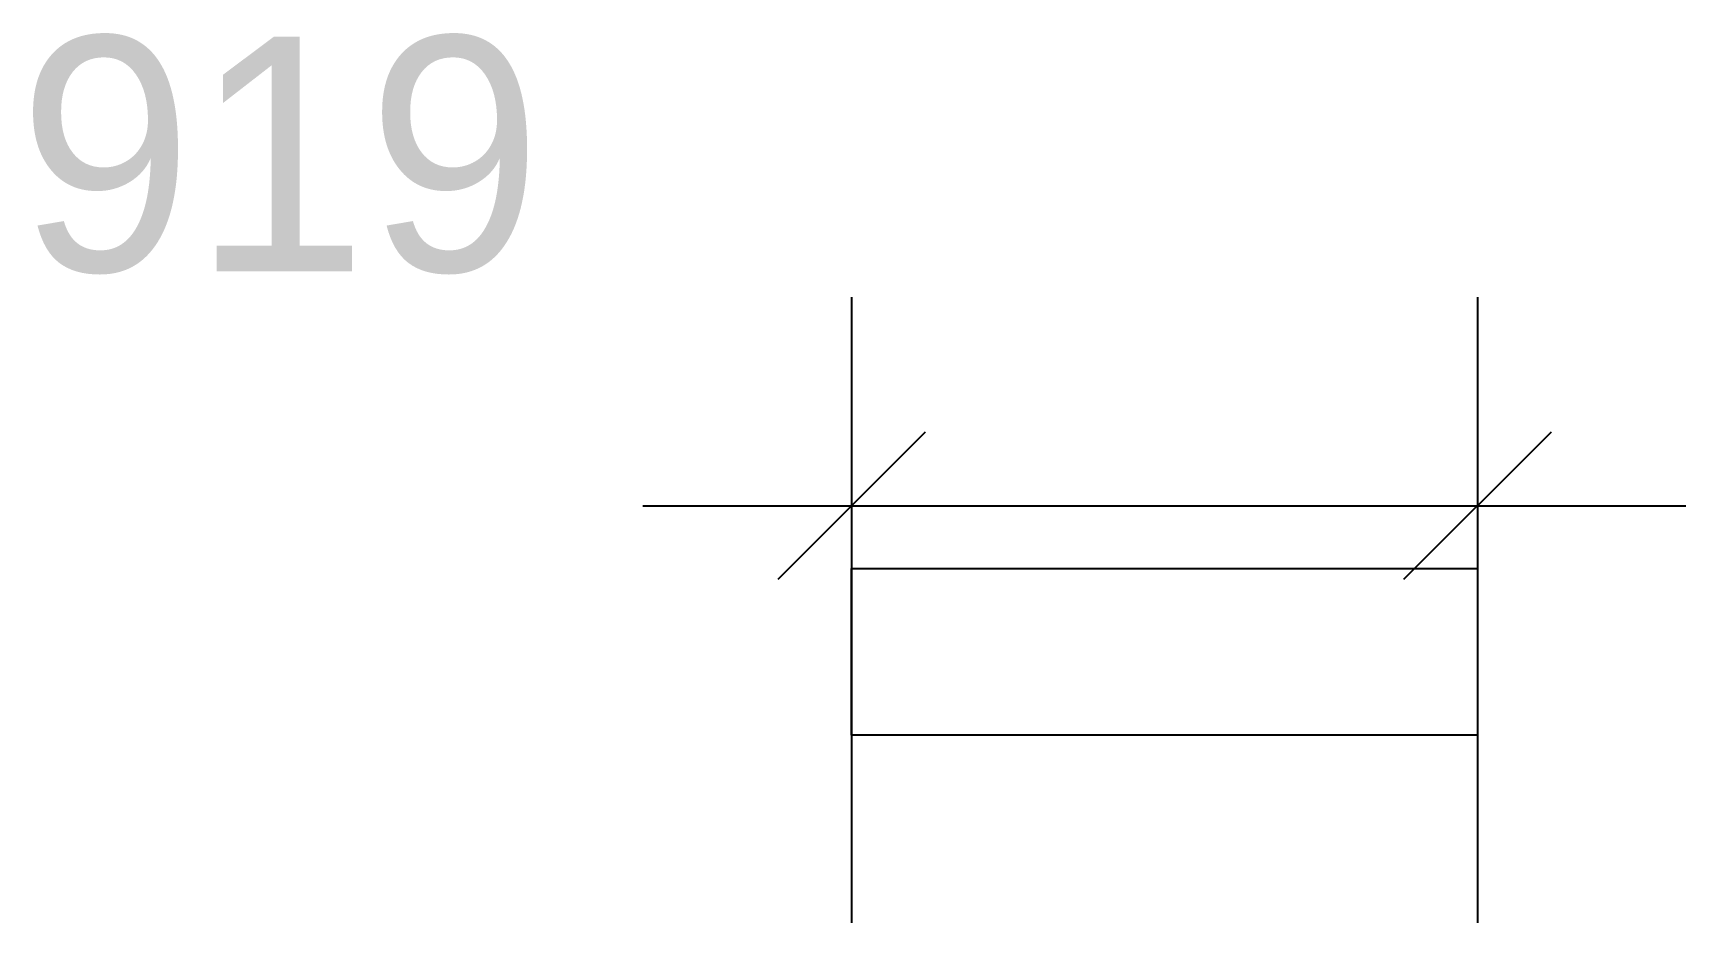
# Model space of a CAD drawing. Header units: millimetres. Extents: x -78 to 80, y -18 to 67.
import ezdxf
from ezdxf.enums import TextEntityAlignment as Align

# ---------------------------------------------------------------- set-up
doc = ezdxf.new("R2010")
doc.units = ezdxf.units.MM
for name, color, linetype in [('CONTOUR', 7, 'CONTINUOUS'), ('DIMLINES', 7, 'CONTINUOUS'), ('DIMLINESTEXT', 7, 'CONTINUOUS')]:
    doc.layers.add(name, color=color, linetype=linetype)

msp = doc.modelspace()

# ---------------------------------------------------------------- linework, layer by layer
at = {"layer": 'CONTOUR', "color": 0, "linetype": '0'}
msp.add_lwpolyline([(60.008, 0), (0, 0), (0.008, 16), (60.008, 16), (60.008, 0)], dxfattribs=at)
at = {"layer": 'DIMLINES', "color": 0}
for p, q in [((0, 42.001), (0, -17.999)), ((60.008, 42.001), (60.008, -17.999)), ((7.071, 29.072), (-7.071, 14.93)), ((67.079, 29.072), (52.937, 14.93)), ((-20, 22.001), (80.008, 22.001))]:
    msp.add_line(p, q, dxfattribs=at)

# ---------------------------------------------------------------- texts
at = {"layer": 'DIMLINESTEXT'}
msp.add_text('919', height=22.5, dxfattribs=at).set_placement((-79.871, 67.001), align=Align.TOP_LEFT)

doc.saveas('drawing.dxf')
